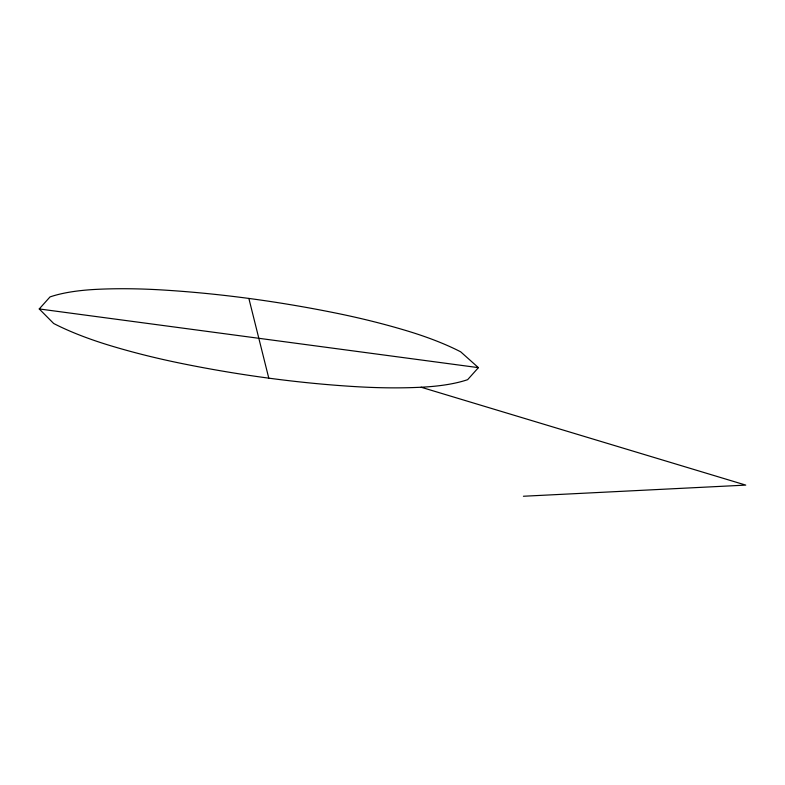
<?xml version="1.0" encoding="UTF-8"?>
<svg xmlns="http://www.w3.org/2000/svg" width="785" height="785" viewBox="0 0 785 785"><rect width="100%" height="100%" fill="white"/><g stroke="black" fill="none" stroke-linecap="round" stroke-linejoin="round"><path stroke-width="1.18" d="M39.25 308.947L50.014 296.926A162.878 47.895 9.8 0 1 96.516 289.361A255.086 75.007 9.8 0 1 161.514 289.92A385.366 113.315 9.8 0 1 337.854 313.49A255.086 75.007 9.8 0 1 407.052 330.858A162.878 47.895 9.8 0 1 460.677 351.817L478.408 367.645L467.644 379.665A162.878 47.895 9.8 0 1 421.133 387.231A255.086 75.007 9.8 0 1 356.135 386.671A385.366 113.315 9.8 0 1 179.804 363.102A255.086 75.007 9.8 0 1 110.606 345.724A172.945 50.848 9.8 0 1 53.655 323.479L39.25 308.947L478.408 367.645M523.418 496.248L745.75 485.101L421.133 387.231M248.865 298.437L268.784 378.154"/></g></svg>
